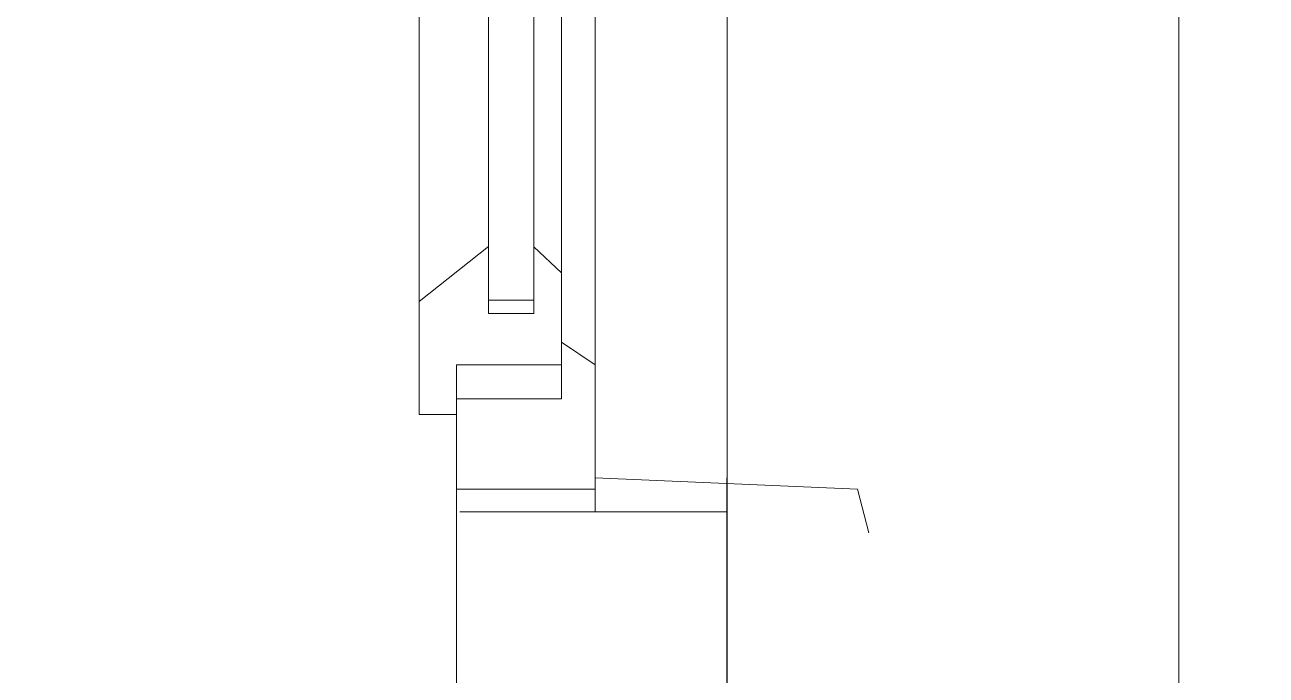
# Model space of a CAD drawing. Header units: metres. Extents: x -12536 to 12621, y -17191 to 9596.
# Drawn here: x -10738.1 to -10683.1, y -11567.4 to -11538.6 of the extents above; entities that cross this region are included whole.
import ezdxf

# ---------------------------------------------------------------- set-up
doc = ezdxf.new("R2010")
doc.units = ezdxf.units.M
doc.header["$MEASUREMENT"] = 0
doc.layers.add('Calque commun', color=7, linetype='Continuous')

msp = doc.modelspace()

# ---------------------------------------------------------------- linework, layer by layer
at = {"layer": 'Calque commun', "color": 7, "linetype": 'Continuous', "lineweight": 5}
for p, q in [((-10712.839, -11444.18), (-10712.839, -11560.18)), ((-10706.988, -11444.18), (-10706.988, -11558.888)), ((-10686.989, -11444.18), (-10686.989, -11667.372)), ((-10686.989, -11444.18), (-10686.989, -11564.66)), ((-10720.639, -11453.131), (-10720.639, -11550.878)), ((-10717.564, -11453.596), (-10717.564, -11551.407)), ((-10715.564, -11453.596), (-10715.564, -11551.407)), ((-10714.339, -11454.404), (-10714.339, -11549.604)), ((-10717.564, -11548.444), (-10720.639, -11550.878)), ((-10714.339, -11549.604), (-10715.564, -11548.448)), ((-10714.339, -11553.68), (-10714.339, -11549.604)), ((-10720.639, -11550.878), (-10720.639, -11555.878)), ((-10715.564, -11550.814), (-10717.564, -11550.814)), ((-10715.564, -11551.407), (-10717.564, -11551.407)), ((-10714.339, -11555.18), (-10714.339, -11552.396)), ((-10712.839, -11553.68), (-10714.339, -11552.681)), ((-10718.988, -11559.18), (-10718.988, -11553.68)), ((-10718.988, -11553.68), (-10714.339, -11553.68)), ((-10714.339, -11553.68), (-10714.339, -11555.18)), ((-10718.988, -11555.18), (-10714.339, -11555.18)), ((-10714.339, -11555.18), (-10718.988, -11555.18)), ((-10720.639, -11555.878), (-10718.988, -11555.878)), ((-10701.213, -11559.18), (-10712.839, -11558.68)), ((-10701.213, -11559.18), (-10700.719, -11561.115)), ((-10718.838, -11560.18), (-10706.988, -11560.18)), ((-10718.838, -11560.18), (-10706.988, -11560.18)), ((-10706.988, -11560.18), (-10707.419, -11560.18)), ((-10706.988, -11560.18), (-10706.988, -11560.18))]:
    msp.add_line(p, q, dxfattribs=at)
at = {"layer": 'Calque commun', "color": 3, "linetype": 'ByBlock', "lineweight": -2}
msp.add_line((-10706.988, -11664.18), (-10706.988, -11558.68), dxfattribs=at)
at = {"layer": 'Calque commun', "color": 7, "linetype": 'Continuous', "lineweight": 20}
for q in [(-10712.839, -11559.18), (-10718.988, -11664.18)]:
    msp.add_line((-10718.988, -11559.18), q, dxfattribs=at)

# ---------------------------------------------------------------- meshes
at = {"layer": 'Calque commun', "color": 7, "linetype": 'Continuous', "lineweight": 5}
mesh = msp.add_polyface(dxfattribs=at)
corners = [(-6255.473, -10253.272), (-12255.473, -10253.272), (-12255.473, -14453.272), (-6255.473, -14453.272)]
mesh.append_faces([[corners[k] for k in face] for face in [(0, 1, 2, 3)]], dxfattribs={"color": 7})

doc.saveas('drawing.dxf')
